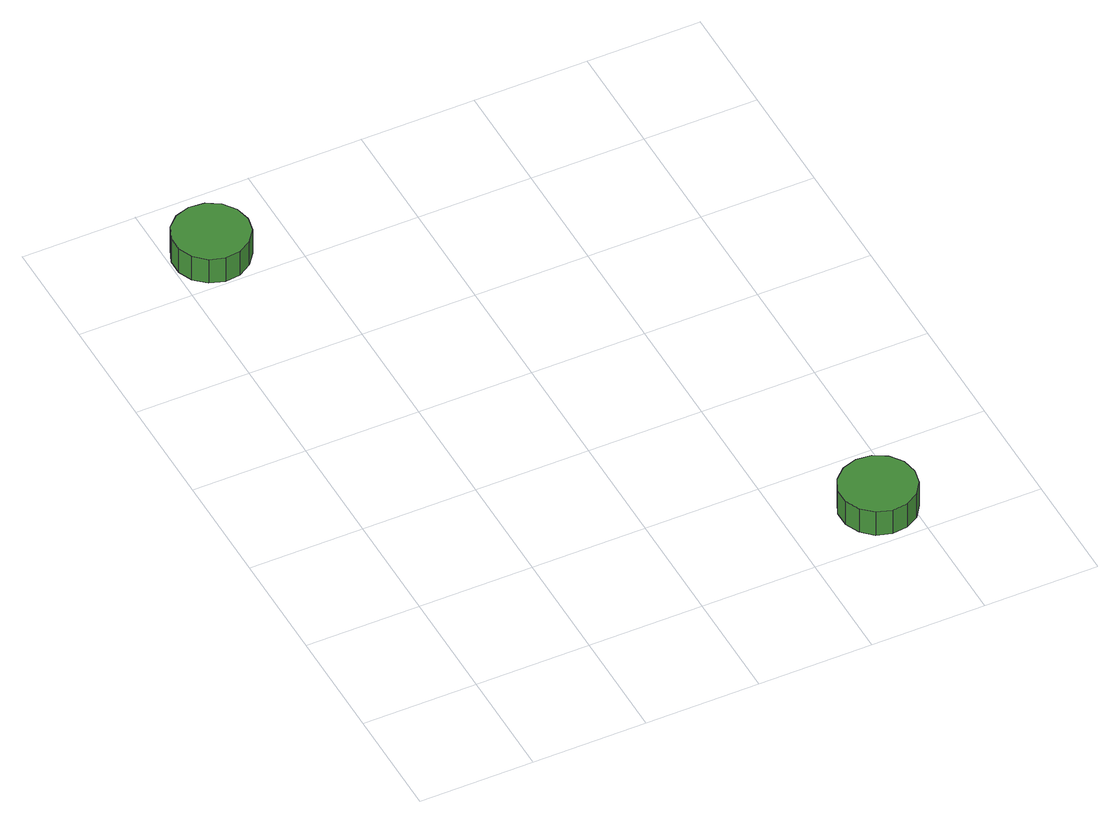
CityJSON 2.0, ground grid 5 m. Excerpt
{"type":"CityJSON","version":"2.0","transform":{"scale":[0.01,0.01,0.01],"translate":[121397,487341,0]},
"CityObjects":{
"tree1":{"type":"SolitaryVegetationObject","attributes":{"function":"something"},"geometry":[{"type":"MultiSurface","lod":"1","boundaries":[[[0,1,2,3,4,5,6,7,8,9,10,11,12,13,14]],[[15,16,17,18,19,20,21,22,23,24,25,26,27,28,29]],[[0,29,28,1]],[[1,28,27,2]],[[2,27,26,3]],[[3,26,25,4]],[[4,25,24,5]],[[5,24,23,6]],[[6,23,22,7]],[[7,22,21,8]],[[8,21,20,9]],[[9,20,19,10]],[[10,19,18,11]],[[11,18,17,12]],[[12,17,16,13]],[[13,16,15,14]],[[14,15,29,0]]]}]},
"tree2":{"type":"SolitaryVegetationObject","attributes":{"function":"something"},"geometry":[{"type":"MultiSurface","lod":"1","boundaries":[[[30,31,32,33,34,35,36,37,38,39,40,41,42,43,44]],[[45,46,47,48,49,50,51,52,53,54,55,56,57,58,59]],[[30,59,58,31]],[[31,58,57,32]],[[32,57,56,33]],[[33,56,55,34]],[[34,55,54,35]],[[35,54,53,36]],[[36,53,52,37]],[[37,52,51,38]],[[38,51,50,39]],[[39,50,49,40]],[[40,49,48,41]],[[41,48,47,42]],[[42,47,46,43]],[[43,46,45,44]],[[44,45,59,30]]]}]}
},
"vertices":[
[336,2676,169],[322,2742,169],[281,2798,169],[223,2832,169],[155,2839,169],[90,2818,169],[39,2772,169],[12,2710,169],[12,2642,169],[39,2580,169],[90,2534,169],[155,2513,169],[223,2520,169],[281,2554,169],[322,2609,169],[322,2609,42],[281,2554,42],[223,2520,42],[155,2513,42],[90,2534,42],[39,2580,42],[12,2642,42],[12,2710,42],[39,2772,42],[90,2818,42],[155,2839,42],[223,2832,42],[281,2798,42],[322,2742,42],[336,2676,42],
[2035,183,184],[2021,250,184],[1981,305,184],[1922,339,184],[1854,346,184],[1789,325,184],[1739,279,184],[1711,217,184],[1711,149,184],[1739,87,184],[1789,41,184],[1854,20,184],[1922,27,184],[1981,61,184],[2021,116,184],[2021,116,57],[1981,61,57],[1922,27,57],[1854,20,57],[1789,41,57],[1739,87,57],[1711,149,57],[1711,217,57],[1739,279,57],[1789,325,57],[1854,346,57],[1922,339,57],[1981,305,57],[2021,250,57],[2035,183,57]
]}
